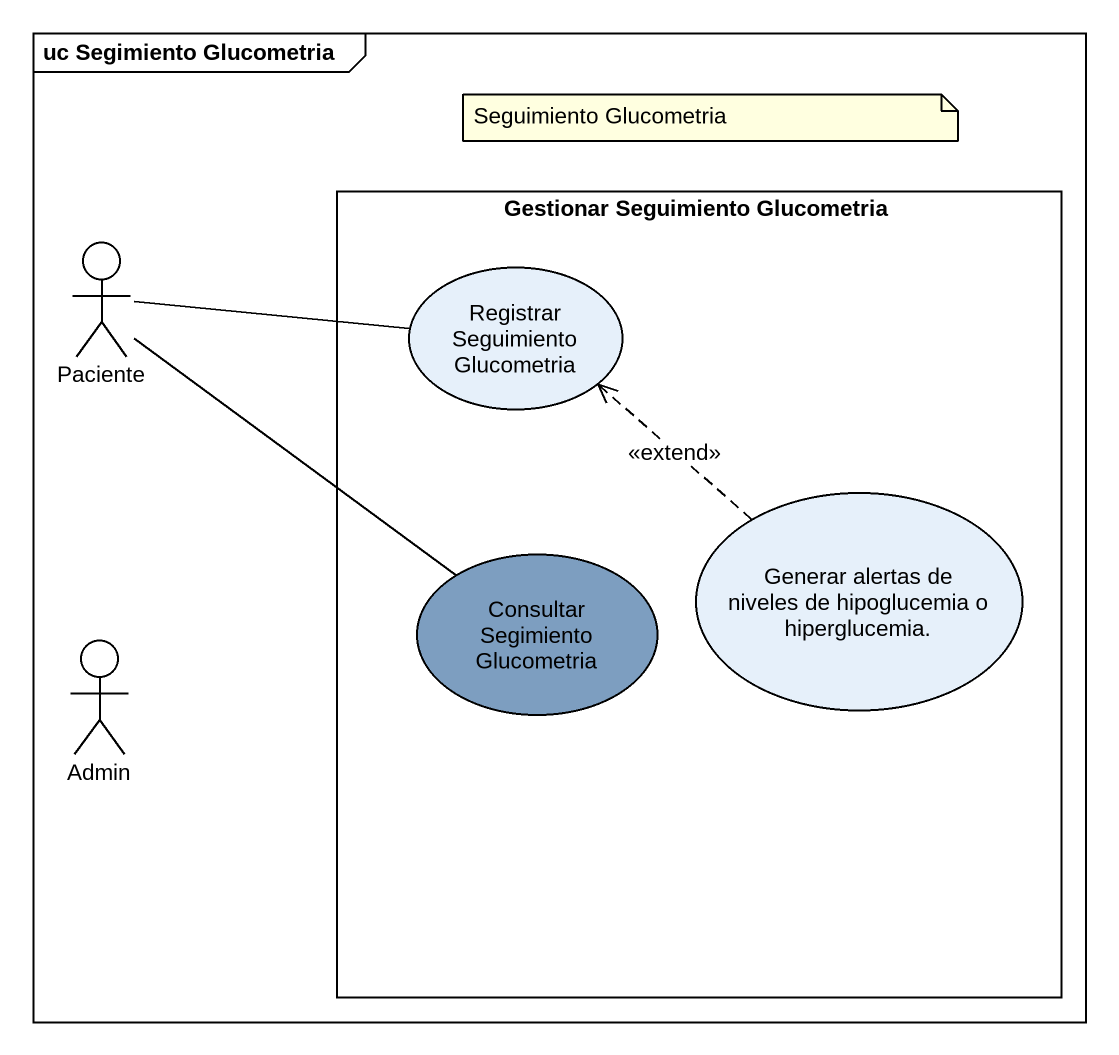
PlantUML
@startuml
mainframe uc Segimiento Glucometria
actor Paciente
rectangle "Gestionar Seguimiento Glucometria" as Gestionar_Seguimiento {
  usecase "Registrar Seguimiento Glucometria" as Registrar_Seguimiento
  usecase "Generar alertas de niveles de hipoglucemia o hiperglucemia." as Generar_alertas_de_niveles
  usecase "Consultar Segimiento Glucometria" as Consultar_Segimiento #7D9EC0
}
actor Admin
Paciente -right- Registrar_Seguimiento
Paciente -- Consultar_Segimiento
Generar_alertas_de_niveles .up.> Registrar_Seguimiento : <<extend>>
note as N1
  Seguimiento Glucometria
end note
@enduml
